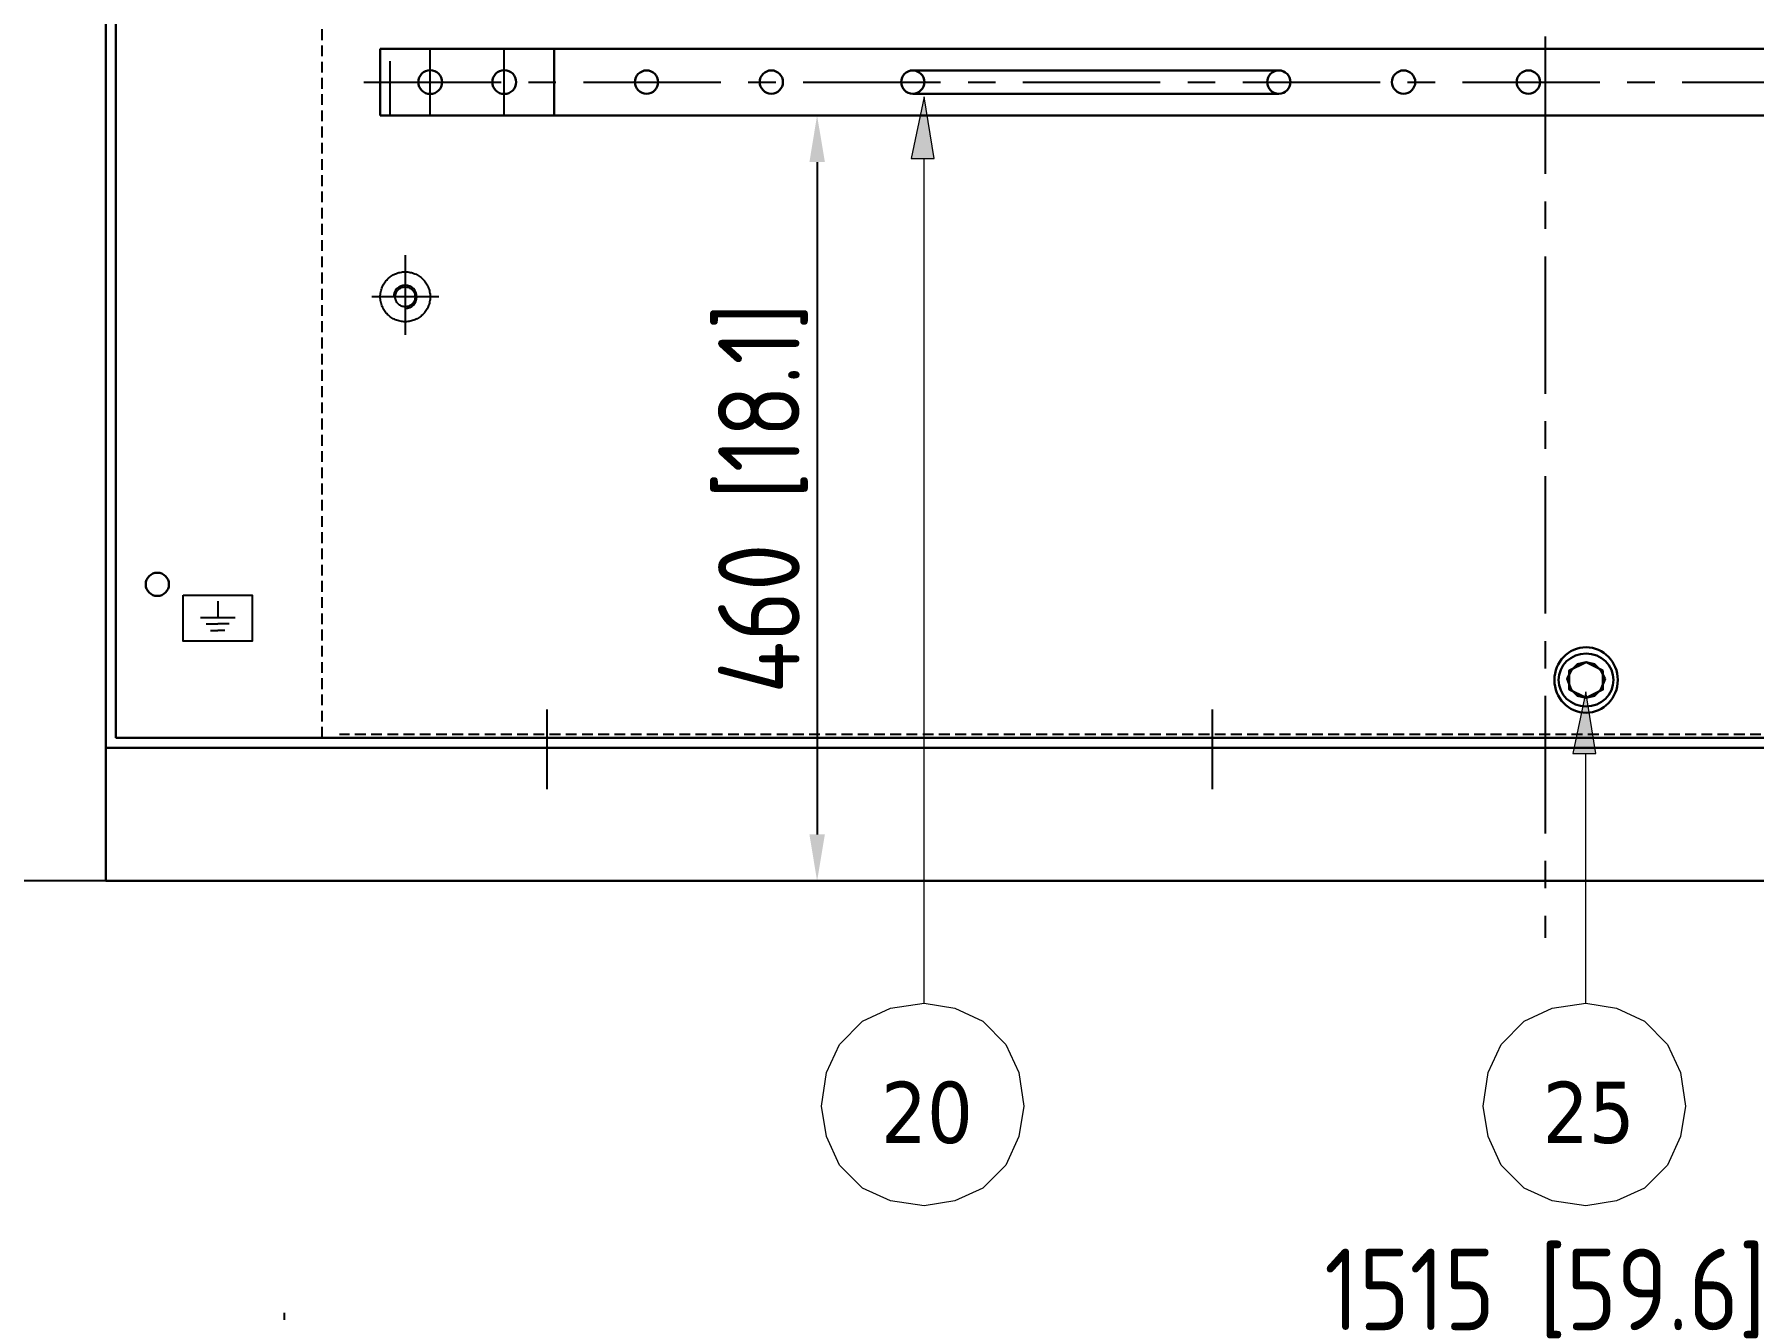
# Model space of a CAD drawing. Header units: millimetres. Extents: x 266108 to 276883, y -181835 to -175175.
# Drawn here: x 267428 to 268461, y -178470 to -177704 of the extents above; entities that cross this region are included whole.
import ezdxf

# ---------------------------------------------------------------- set-up
doc = ezdxf.new("R2010")
doc.units = ezdxf.units.MM
doc.header["$LTSCALE"] = 13
for name, pattern in [('CENTER', [50.8, 31.75, -6.35, 6.35, -6.35]), ('CENTER2', [1.125, 0.75, -0.125, 0.125, -0.125]), ('CENTERX2', [101.6, 63.5, -12.7, 12.7, -12.7]), ('DASHED', [0.75, 0.5, -0.25]), ('HIDDEN', [9.525, 6.35, -3.175])]:
    doc.linetypes.add(name, pattern=pattern)
for name, color, linetype in [('1', 4, 'Continuous'), ('2', 3, 'Continuous'), ('3', 6, 'HIDDEN'), ('3中心线层', 1, 'CENTER'), ('4虚线层', 6, 'DASHED'), ('粗实线', 4, 'Continuous'), ('细实线', 2, 'Continuous')]:
    doc.layers.add(name, color=color, linetype=linetype)
for name, color, linetype, lineweight in [('2细实线', 3, 'Continuous', 20), ('标注、文本', 3, 'Continuous', 25), ('铁心', 3, 'Continuous', 0)]:
    doc.layers.add(name, color=color, linetype=linetype, lineweight=lineweight)
doc.styles.get("Standard").update_dxf_attribs({"font": 'gbenor.shx', "bigfont": 'gbcbig.shx'})
doc.styles.add('Tahoma$001', font='tahoma.ttf', dxfattribs={"height": 2.159784})
doc.dimstyles.new('英寸 1-10', dxfattribs={"dimscale": 14, "dimtxt": 3.5, "dimasz": 2, "dimexe": 1.5, "dimexo": 0.5, "dimgap": 0.5, "dimtad": 1, "dimtoh": 1, "dimdec": 1, "dimdsep": 46, "dimtxsty": 'Standard', "dimcen": 2.5, "dimclrd": 3, "dimclre": 3, "dimclrt": 3, "dimadec": 0, "dimazin": 2, "dimtfac": 1, "dimtdec": 1, "dimtmove": 0, "dimatfit": 2, "dimfxl": 1, "dimarcsym": 0})

# ---------------------------------------------------------------- blocks, each defined once
blk = doc.blocks.new('A$C08576B93')
at = {"layer": '1', "color": 1, "linetype": 'CENTERX2', "lineweight": -3, "ltscale": 0.1}
for p, q in [((30, 0), (30, 40)), ((74.5, 0), (74.5, 40))]:
    blk.add_line(p, q, dxfattribs=at)
at = {"layer": '4虚线层', "ltscale": 5}
blk.add_line((6, 0), (6, 40), dxfattribs=at)
at = {"layer": '粗实线', "lineweight": 30}
for p, q in [((0, 40), (104.5, 40)), ((0, 0), (0, 40)), ((104.5, 40), (104.5, 0)), ((104.5, 0), (0, 0))]:
    blk.add_line(p, q, dxfattribs=at)
for centre in [(30, 20), (74.5, 20)]:
    blk.add_circle(centre, 7.15, dxfattribs=at)
blk = doc.blocks.new('A$C3EBA2286')
at = {"layer": '1', "color": 1, "linetype": 'CENTERX2', "lineweight": -3, "ltscale": 0.1}
for p, q in [((20.1, 47.8), (20.1, 0)), ((40.3, 22.8), (0, 22.8))]:
    blk.add_line(p, q, dxfattribs=at)
at = {"layer": '2'}
blk.add_arc((20.1, 22.8), 7, 270, 180, dxfattribs=at)
at = {"layer": '3', "ltscale": 5}
for radius in [15, 6]:
    blk.add_circle((20.1, 22.8), radius, dxfattribs=at)
blk = doc.blocks.new('A$C48F76945')
at = {"layer": '1', "color": 1, "linetype": 'CENTERX2', "lineweight": -3, "ltscale": 0.1}
blk.add_line((0, 20), (1415, 20), dxfattribs=at)
at = {"layer": '粗实线', "lineweight": 30}
for centre in [(170, 20), (245, 20), (330, 20), (550, 20), (625, 20), (700, 20)]:
    blk.add_circle(centre, 7, dxfattribs=at)
at = {"layer": '细实线', "color": 4, "lineweight": 30}
for p, q in [((10, 40), (1410, 40)), ((10, 40), (10, 0)), ((330, 27), (550, 27)), ((330, 13), (550, 13)), ((10, 0), (1410, 0))]:
    blk.add_line(p, q, dxfattribs=at)
blk = doc.blocks.new('*D61')
at = {"layer": '2细实线', "color": 3, "linetype": 'ByBlock', "lineweight": -2, "transparency": 16777216}
for p, q in [((267756, -177452.6), (267269.9, -177452.6)), ((267290.9, -177480.6), (267290.9, -178184.6)), ((267479, -178212.6), (267269.9, -178212.6))]:
    blk.add_line(p, q, dxfattribs=at)
at = {"layer": '2细实线', "color": 3, "linetype": 'ByBlock', "transparency": 16777216}
for points in [[(267286.2, -177480.6), (267295.6, -177480.6), (267290.9, -177452.6)], [(267286.2, -178184.6), (267295.6, -178184.6), (267290.9, -178212.6)]]:
    blk.add_solid(points, dxfattribs=at)
at = {"layer": 'Defpoints', "color": 0, "linetype": 'ByBlock', "transparency": 16777216}
for p in [(267763, -177452.6), (267290.9, -178212.6), (267486, -178212.6)]:
    blk.add_point(p, dxfattribs=at)
at = {"layer": '2细实线', "color": 3, "linetype": 'ByBlock', "transparency": 16777216, "insert": (267258.4, -177832.6), "char_height": 49, "attachment_point": 5, "rotation": 90}
blk.add_mtext('760 [29.9]', dxfattribs=at)
blk = doc.blocks.new('257561')
at = {"layer": '标注、文本'}
for p, q in [((856.87, 2219.06), (856.87, 2214.09)), ((851.69, 2214.09), (862.06, 2214.09)), ((853.4, 2212.22), (856.87, 2212.22)), ((860.35, 2212.22), (856.87, 2212.22)), ((854.71, 2210.17), (856.87, 2210.17)), ((859.04, 2210.17), (856.87, 2210.17))]:
    blk.add_line(p, q, dxfattribs=at)
blk = doc.blocks.new('A$C3970166B')
at = {"layer": '标注、文本', "color": 4, "lineweight": 30}
for points in [[(20.32, 13.55), (18.63, 16.93), (16.09, 19.47), (12.7, 20.32), (9.31, 19.47), (6.77, 16.93), (5.08, 13.55), (6.77, 9.31), (9.31, 6.77), (12.7, 5.93), (16.09, 6.77), (18.63, 9.31)], [(19.47, 16.93), (12.7, 20.32), (5.93, 16.93), (5.93, 9.31), (12.7, 5.93), (19.47, 9.31)]]:
    blk.add_lwpolyline(points, close=True, dxfattribs=at)
for major_axis, ratio in [((0, 13.12), 0.967742), ((-11.01, 0), 0.961538)]:
    blk.add_ellipse((12.7, 13.12), major_axis=major_axis, ratio=ratio, start_param=0, end_param=6.283185, dxfattribs=at)
blk = doc.blocks.new('*D80')
at = {"layer": '2细实线', "color": 3, "linetype": 'ByBlock', "lineweight": -2, "transparency": 16777216}
for p, q in [((267578.5, -178811.5), (267578.5, -178472.1)), ((269093.5, -178811.5), (269093.5, -178472.1)), ((267606.5, -178493.1), (269065.5, -178493.1))]:
    blk.add_line(p, q, dxfattribs=at)
at = {"layer": '2细实线', "color": 3, "linetype": 'ByBlock', "transparency": 16777216}
for points in [[(267606.5, -178488.4), (267606.5, -178497.7), (267578.5, -178493.1)], [(269065.5, -178488.4), (269065.5, -178497.7), (269093.5, -178493.1)]]:
    blk.add_solid(points, dxfattribs=at)
at = {"layer": 'Defpoints', "color": 0, "linetype": 'ByBlock', "transparency": 16777216}
for p in [(269093.5, -178493.1), (267578.5, -178818.5), (269093.5, -178818.5)]:
    blk.add_point(p, dxfattribs=at)
at = {"layer": '2细实线', "color": 3, "linetype": 'ByBlock', "transparency": 16777216, "insert": (268336, -178460.5), "char_height": 49, "attachment_point": 5}
blk.add_mtext('1515 [59.6]', dxfattribs=at)
blk = doc.blocks.new('*D81')
at = {"layer": '2细实线', "color": 3, "linetype": 'ByBlock', "lineweight": -2, "transparency": 16777216}
for p, q in [((267907.8, -177752.6), (267877.5, -177752.6)), ((267898.5, -177780.6), (267898.5, -178184.6)), ((267907.8, -178212.6), (267877.5, -178212.6))]:
    blk.add_line(p, q, dxfattribs=at)
at = {"layer": '2细实线', "color": 3, "linetype": 'ByBlock', "transparency": 16777216}
for points in [[(267893.9, -177780.6), (267903.2, -177780.6), (267898.5, -177752.6)], [(267893.9, -178184.6), (267903.2, -178184.6), (267898.5, -178212.6)]]:
    blk.add_solid(points, dxfattribs=at)
at = {"layer": 'Defpoints', "color": 0, "linetype": 'ByBlock', "transparency": 16777216}
for p in [(267914.8, -177752.6), (267898.5, -178212.6), (267914.8, -178212.6)]:
    blk.add_point(p, dxfattribs=at)
at = {"layer": '2细实线', "color": 3, "linetype": 'ByBlock', "transparency": 16777216, "insert": (267866, -177982.6), "char_height": 49, "attachment_point": 5, "rotation": 90}
blk.add_mtext('460 [18.1]', dxfattribs=at)

msp = doc.modelspace()

# ---------------------------------------------------------------- hatches: boundary and pattern name
at = {"layer": '铁心'}
for points in [[(267968.876, -177778.498), (267955.022, -177778.498), (267962.852, -177741.452)], [(267955.022, -177778.498), (267962.852, -177741.452), (267968.876, -177778.498)], [(268366.593, -178135.931), (268352.739, -178135.931), (268360.57, -178098.885)], [(268352.739, -178135.931), (268360.57, -178098.885), (268366.593, -178135.931)]]:
    msp.add_hatch(color=256, dxfattribs=at).paths.add_polyline_path(points)

# ---------------------------------------------------------------- linework, layer by layer
at = {"layer": '1', "color": 1, "linetype": 'CENTERX2', "lineweight": -3, "ltscale": 0.1}
msp.add_line((268336.002, -176252.329), (268336.002, -178246.864), dxfattribs=at)
at = {"layer": '3中心线层', "linetype": 'CENTER2', "lineweight": -3, "ltscale": 10}
for p, q in [((267736.002, -178109.643), (267736.002, -178157.438)), ((268136.002, -178109.643), (268136.002, -178157.438))]:
    msp.add_line(p, q, dxfattribs=at)
at = {"layer": '4虚线层'}
for p, q in [((267601.002, -178126.556), (267601.002, -176466.556)), ((269060.502, -178124.556), (267611.502, -178124.556)), ((269068.502, -178132.556), (267603.502, -178132.556))]:
    msp.add_line(p, q, dxfattribs=at)
at = {"layer": '标注、文本', "color": 4, "lineweight": 30}
for p, q in [((267471.002, -178132.556), (267471.002, -176317.556)), ((267477.002, -178126.556), (267477.002, -176323.556)), ((269195.002, -178126.556), (267477.002, -178126.556)), ((269201.002, -178132.556), (267471.002, -178132.556)), ((267471.002, -178212.556), (267471.002, -178132.556)), ((269201.002, -178212.556), (267471.002, -178212.556))]:
    msp.add_line(p, q, dxfattribs=at)
at = {"layer": '标注、文本'}
msp.add_lwpolyline([(267517.514, -178040.806), (267559.034, -178040.806), (267559.034, -178068.515), (267517.514, -178068.515)], close=True, dxfattribs=at)
at = {"layer": '粗实线', "lineweight": 30}
msp.add_circle((267501.979, -178034.356), 7, dxfattribs=at)
at = {"layer": '铁心'}
for p, q in [((267962.852, -178286.085), (267962.852, -177778.498)), ((268360.57, -178286.085), (268360.57, -178135.931))]:
    msp.add_line(p, q, dxfattribs=at)
for points in [[(267968.876, -177778.498), (267962.852, -177741.452), (267955.022, -177778.498)], [(268366.593, -178135.931), (268360.57, -178098.885), (268352.739, -178135.931)], [(267901.109, -178347.828), (267904.121, -178327.648), (267911.952, -178310.782), (267925.806, -178296.927), (267942.673, -178289.096), (267962.852, -178286.085), (267981.225, -178289.096), (267998.091, -178296.927), (268011.946, -178310.782), (268019.777, -178327.648), (268022.789, -178347.828), (268019.777, -178366.2), (268011.946, -178383.368), (267998.091, -178397.223), (267981.225, -178404.752), (267962.852, -178407.764), (267942.673, -178404.752), (267925.806, -178397.223), (267911.952, -178383.368), (267904.121, -178366.2)], [(268298.826, -178347.828), (268301.838, -178327.648), (268309.669, -178310.782), (268323.523, -178296.927), (268340.39, -178289.096), (268360.57, -178286.085), (268378.942, -178289.096), (268395.808, -178296.927), (268409.663, -178310.782), (268417.494, -178327.648), (268420.506, -178347.828), (268417.494, -178366.2), (268409.663, -178383.368), (268395.808, -178397.223), (268378.942, -178404.752), (268360.57, -178407.764), (268340.39, -178404.752), (268323.523, -178397.223), (268309.669, -178383.368), (268301.838, -178366.2)]]:
    msp.add_lwpolyline(points, close=True, dxfattribs=at)

# ---------------------------------------------------------------- block references
at = {"layer": '标注、文本'}
for name, p in [('A$C48F76945', (267626.002, -177752.556)), ('A$C08576B93', (267636.002, -177752.556)), ('A$C3EBA2286', (267630.856, -177884.386))]:
    msp.add_blockref(name, p, dxfattribs=at)
for name, p, xscale, yscale, zscale in [('257561', (265824.547, -182482.517), 2, 2, 2), ('A$C3970166B', (268341.629, -178111.515), 1.5, 1.5, 1.5)]:
    msp.add_blockref(name, p, dxfattribs=dict(at, xscale=xscale, yscale=yscale, zscale=zscale))

# ---------------------------------------------------------------- texts
at = {"layer": '铁心', "style": 'Tahoma$001'}
for s, p in [('20', (267936.981, -178369.99)), ('25', (268334.698, -178369.99))]:
    msp.add_text(s, height=36.7741, dxfattribs=at).set_placement(p)

# ---------------------------------------------------------------- dimensions: what is measured, and where the dimension line sits
at = {"layer": '2细实线', "linetype": 'ByBlock'}
for base, p1, p2, picture, middle in [((267290.893, -178212.556), (267763.004, -177452.556), (267486.002, -178212.556), '*D61', (267258.372, -177832.556)), ((267898.528, -178212.556), (267914.755, -177752.556), (267914.755, -178212.556), '*D81', (267866.007, -177982.556))]:
    dim = msp.add_linear_dim(base=base, p1=p1, p2=p2, angle=90, dimstyle='英寸 1-10', dxfattribs=at)
    dim.commit()
    dim.dimension.update_dxf_attribs({"geometry": picture, "text_midpoint": middle})
dim = msp.add_linear_dim(base=(269093.502, -178493.06), p1=(267578.502, -178818.543), p2=(269093.502, -178818.543), dimstyle='英寸 1-10', dxfattribs=at)
dim.commit()
dim.dimension.update_dxf_attribs({"geometry": '*D80', "text_midpoint": (268336.002, -178460.539)})

doc.saveas('drawing.dxf')
